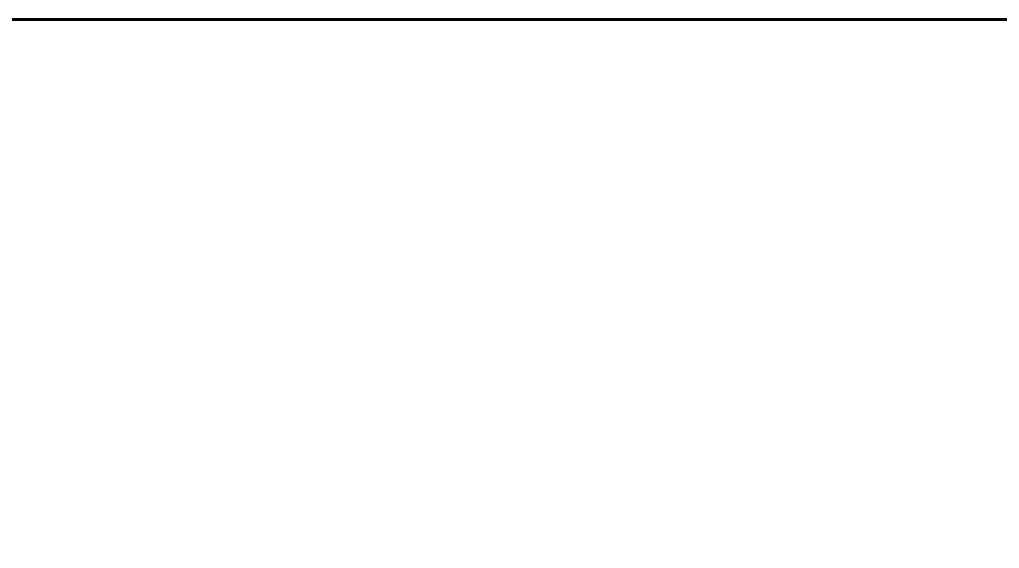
# Model space of a CAD drawing. Extents: x 65572 to 72871, y 30718 to 33858.
# Drawn here: x 66346.48 to 66354.86, y 30878.02 to 30882.55 of the extents above; entities that cross this region are included whole.
import ezdxf

# ---------------------------------------------------------------- set-up
doc = ezdxf.new("R2010")
doc.units = 0
doc.header["$LTSCALE"] = 0.5
doc.header["$MEASUREMENT"] = 0
doc.layers.get('0').update_dxf_attribs({"color": 20, "linetype": 'CONTINUOUS'})
doc.layers.get('DEFPOINTS').update_dxf_attribs({"linetype": 'CONTINUOUS', "lineweight": 5})
doc.layers.add('Annotations', color=40, linetype='CONTINUOUS', lineweight=5)
doc.layers.add('Structure', color=7, linetype='CONTINUOUS', lineweight=40)
doc.styles.get("Standard").update_dxf_attribs({"font": 'arial.ttf'})
doc.dimstyles.new('ARCH', dxfattribs={"dimscale": 96, "dimtxt": 0.0625, "dimasz": 0.0625, "dimexe": 0.04, "dimexo": 0.09375, "dimgap": 0.03125, "dimtad": 1, "dimdec": 0, "dimrnd": 0.0625, "dimzin": 3, "dimdsep": 46, "dimlunit": 4, "dimtxsty": 'Standard', "dimblk1": 'ARCHTICK', "dimblk2": 'ARCHTICK', "dimsah": 1, "dimcen": 0, "dimdle": 0.03125, "dimclrd": 256, "dimclre": 256, "dimclrt": 256, "dimazin": 0, "dimtfac": 1, "dimtdec": 0, "dimtmove": 2, "dimatfit": 3, "dimldrblk": 'OBLIQUE', "dimfxl": 0.3, "dimfxlon": 1, "dimfrac": 2, "dimarcsym": 0})

# ---------------------------------------------------------------- blocks, each defined once
blk = doc.blocks.new('_ArchTick')
at = {"const_width": 0.15}
blk.add_lwpolyline([(-0.5, -0.5), (0.5, 0.5)], dxfattribs=at)
blk = doc.blocks.new('*D32')
at = {"layer": 'Annotations', "lineweight": -2}
for p, q in [((66495.2688, 30766.5648), (66495.2688, 30880.0465)), ((66466.4688, 30877.0465), (66499.1088, 30877.0465)), ((66466.4688, 30769.5648), (66499.1088, 30769.5648))]:
    blk.add_line(p, q, dxfattribs=at)
at = {"layer": 'DEFPOINTS', "color": 0}
for p in [(66295.6225, 30877.0465), (66495.2688, 30877.0465), (66295.6225, 30769.5648)]:
    blk.add_point(p, dxfattribs=at)
at = {"layer": 'Annotations', "lineweight": -2, "xscale": 6, "yscale": 6, "zscale": 6}
for p, rotation in [((66495.2688, 30877.0465), 90), ((66495.2688, 30769.5648), 270)]:
    blk.add_blockref('_ArchTick', p, dxfattribs=dict(at, rotation=rotation))
at = {"layer": 'Annotations', "insert": (66501.3318, 30823.3056), "char_height": 6, "attachment_point": 5, "rotation": 270}
blk.add_mtext('9\'-0"', dxfattribs=at)
blk = doc.blocks.new('_Oblique')
at = {"lineweight": -2}
blk.add_line((-0.5, -0.5), (0.5, 0.5), dxfattribs=at)

msp = doc.modelspace()

# ---------------------------------------------------------------- linework, layer by layer
at = {"layer": 'Structure'}
msp.add_line((66511.122504, 30882.546502), (65880.894981, 30882.546502), dxfattribs=at)

# ---------------------------------------------------------------- dimensions: what is measured, and where the dimension line sits
at = {"layer": 'Annotations'}
dim = msp.add_linear_dim(base=(66495.268848, 30877.046502), p1=(66295.622504, 30769.564773), p2=(66295.622504, 30877.046502), angle=270, dimstyle='ARCH', dxfattribs=at)
dim.commit()
dim.dimension.update_dxf_attribs({"geometry": '*D32', "text_midpoint": (66501.331848, 30823.305637)})

doc.saveas('drawing.dxf')
